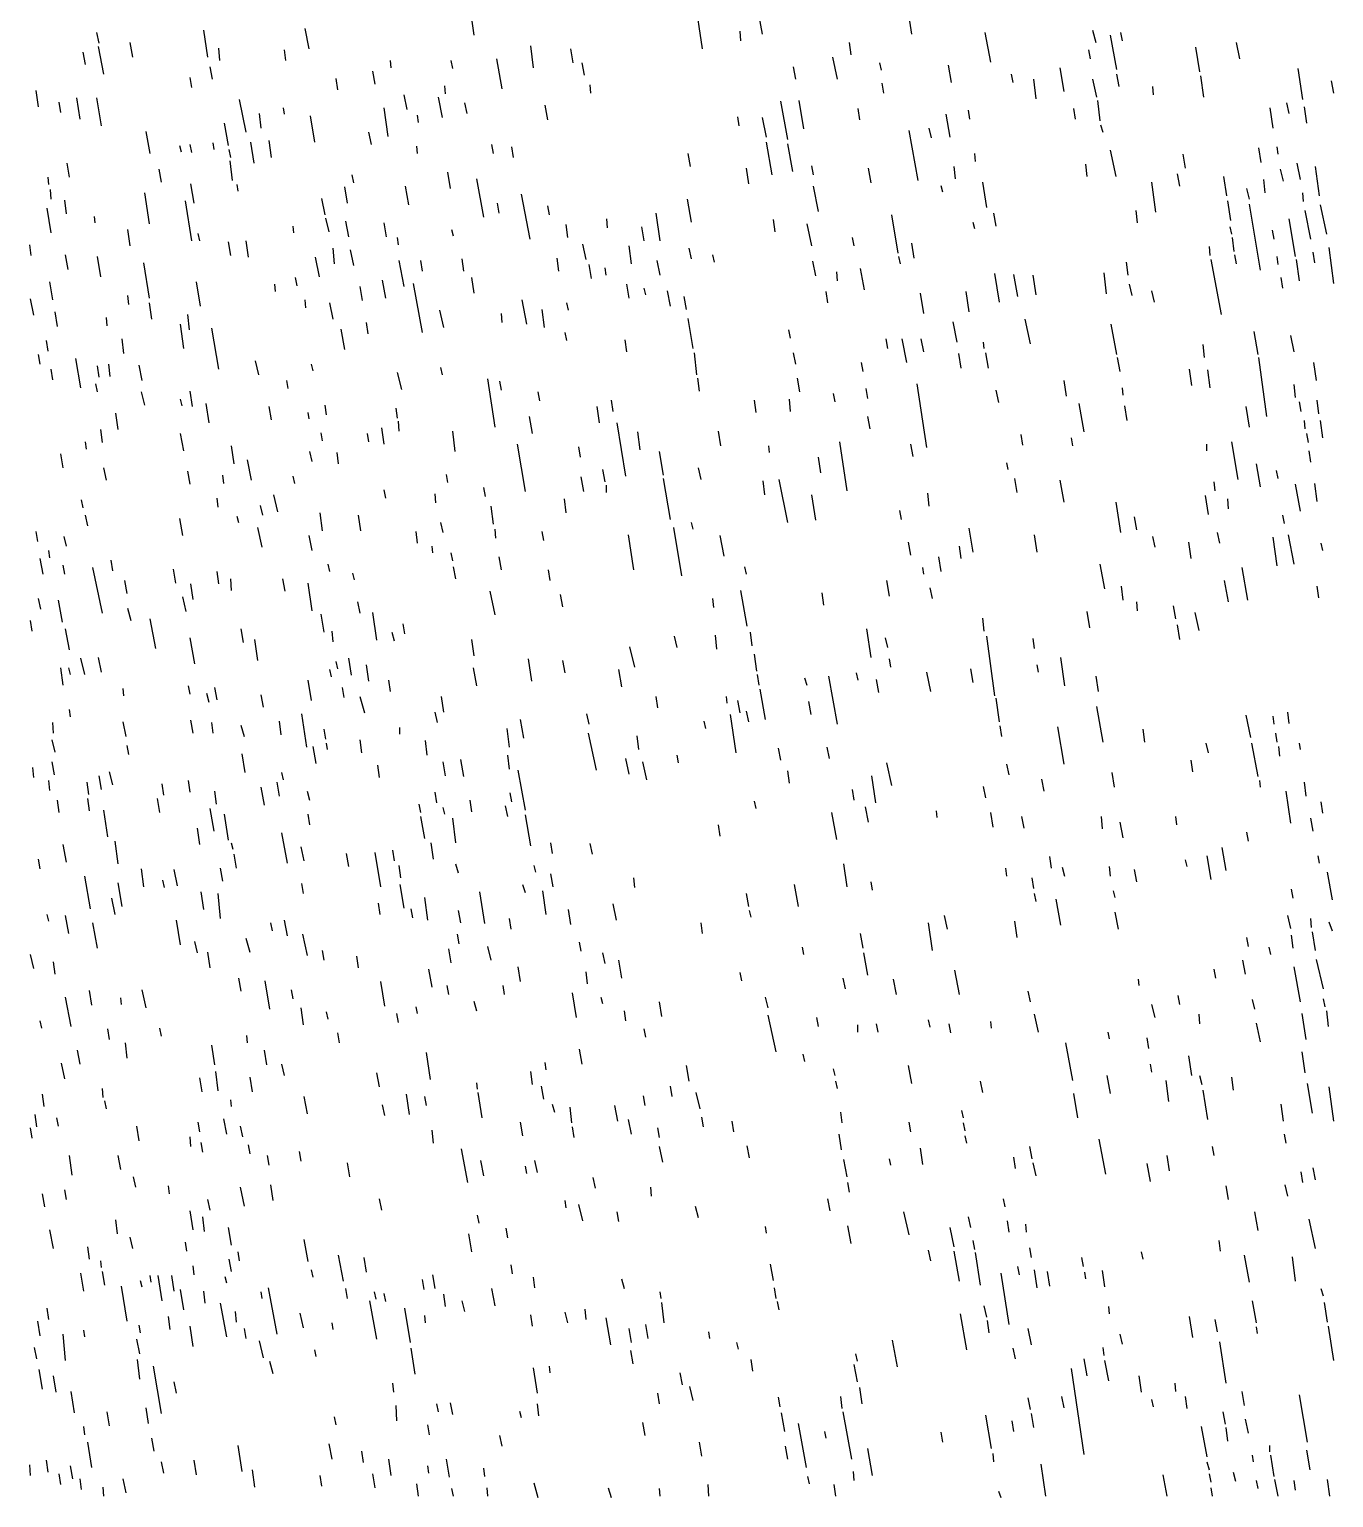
# Model space of a CAD drawing. Extents: x 0 to 599, y 0 to 600.
# Drawn here: x 299.6 to 598.5, y 0.2 to 336.8 of the extents above; entities that cross this region are included whole.
import ezdxf

# ---------------------------------------------------------------- set-up
doc = ezdxf.new("R2010")
doc.units = 0
doc.header["$MEASUREMENT"] = 0
doc.layers.add('LIMESTONE_FSET5', color=74, linetype='CONTINUOUS')

msp = doc.modelspace()

# ---------------------------------------------------------------- linework, layer by layer
at = {"layer": 'LIMESTONE_FSET5'}
for p, q in [((452.01, 344.27), (453.84, 332.29)), ((400.61, 341.84), (401.52, 335.48)), ((466.46, 341.84), (467.56, 335.66)), ((500.67, 343.15), (501.77, 335.66)), ((362.74, 336.97), (363.66, 332.29)), ((315, 336.04), (315.55, 333.6)), ((322.68, 333.79), (323.23, 330.42)), ((339.51, 336.6), (340.43, 330.42)), ((462.44, 336.41), (462.62, 334.17)), ((487.5, 333.79), (487.87, 330.98)), ((518.6, 336.04), (519.88, 329.3)), ((543.29, 336.6), (544.02, 333.79)), ((547.32, 335.48), (548.78, 327.61)), ((549.7, 336.04), (550.06, 334.17)), ((576.22, 333.79), (576.95, 330.05)), ((311.89, 331.54), (312.44, 328.74)), ((315.37, 332.85), (316.65, 326.49)), ((342.99, 332.48), (343.17, 329.67)), ((357.99, 332.11), (358.35, 329.67)), ((406.65, 330.05), (407.93, 323.12)), ((414.51, 333.04), (415.06, 327.99)), ((423.66, 332.29), (424.21, 329.11)), ((483.66, 330.42), (484.76, 325.37)), ((542.38, 332.11), (542.74, 330.05)), ((566.89, 332.67), (567.8, 327.05)), ((340.98, 328.17), (341.52, 325.37)), ((378.29, 327.24), (378.84, 324.24)), ((382.32, 329.67), (382.5, 327.99)), ((396.22, 329.67), (396.59, 327.8)), ((426.22, 329.11), (426.77, 326.3)), ((474.7, 328.17), (475.24, 325.37)), ((494.45, 329.11), (494.82, 327.43)), ((510.18, 328.55), (510.91, 324.62)), ((535.79, 327.99), (536.71, 322.56)), ((590.3, 327.8), (591.4, 320.69)), ((336.4, 325.74), (336.77, 323.49)), ((369.88, 325.55), (370.24, 322.93)), ((394.76, 323.87), (394.94, 322)), ((428.05, 324.06), (428.23, 322.18)), ((495, 324.43), (495.37, 322.18)), ((524.63, 326.49), (525, 324.62)), ((529.76, 325.37), (530.3, 320.87)), ((543.29, 325.37), (544.21, 321.25)), ((548.78, 326.49), (549.33, 323.68)), ((557.01, 323.68), (557.2, 321.81)), ((567.99, 326.12), (568.72, 321.25)), ((597.99, 324.99), (598.54, 322.18)), ((301.1, 322.75), (301.65, 319)), ((306.4, 320.12), (306.77, 317.69)), ((310.43, 321.06), (311.16, 316.19)), ((315, 321.06), (316.1, 314.7)), ((347.74, 320.69), (349.21, 313.2)), ((385.43, 321.81), (386.16, 318.44)), ((393.29, 321.25), (394.21, 316.57)), ((399.33, 319.94), (399.88, 317.5)), ((471.77, 320.31), (473.41, 311.51)), ((475.98, 320.5), (477.07, 313.95)), ((544.39, 320.5), (544.94, 315.82)), ((587.74, 319.94), (588.29, 317.5)), ((352.32, 317.5), (352.68, 314.13)), ((357.8, 318.81), (357.99, 317.32)), ((364.02, 316.94), (364.94, 310.95)), ((380.85, 318.81), (381.77, 312.26)), ((388.54, 317.13), (388.72, 315.44)), ((417.8, 319.38), (418.35, 316.01)), ((461.89, 316.76), (462.26, 314.7)), ((467.56, 316.57), (468.48, 312.07)), ((489.51, 318.63), (489.88, 316.01)), ((509.63, 317.32), (510.55, 312.07)), ((514.76, 318.25), (515.12, 316.19)), ((538.9, 318.63), (539.27, 316.19)), ((583.9, 318.81), (584.63, 314.13)), ((591.77, 319), (592.32, 315.26)), ((326.34, 313.39), (327.26, 308.33)), ((344.27, 315.26), (345.18, 310.2)), ((377.38, 313.2), (377.93, 310.39)), ((501.22, 313.57), (503.23, 302.15)), ((505.79, 314.13), (506.34, 311.89)), ((545.12, 314.88), (545.67, 313.2)), ((334.02, 310.2), (334.39, 308.71)), ((336.4, 310.39), (336.77, 308.52)), ((341.71, 310.76), (341.89, 309.27)), ((350.3, 310.95), (351.04, 306.08)), ((354.51, 311.33), (355.06, 307.39)), ((388.35, 310.02), (388.54, 308.33)), ((405.55, 310.39), (405.91, 308.33)), ((410.12, 309.83), (410.49, 307.39)), ((468.48, 310.95), (469.76, 303.46)), ((473.41, 310.58), (474.51, 304.21)), ((585.55, 309.83), (585.73, 308.14)), ((345.37, 309.27), (345.73, 307.39)), ((345.55, 306.65), (346.1, 302.15)), ((450.55, 308.33), (451.1, 305.34)), ((516.22, 308.33), (516.4, 306.46)), ((547.32, 309.08), (548.6, 303.09)), ((563.96, 308.14), (564.51, 304.96)), ((581.34, 309.64), (581.89, 306.27)), ((308.23, 306.08), (308.78, 302.9)), ((329.27, 304.77), (329.82, 301.78)), ((373.54, 303.46), (373.9, 301.59)), ((395.49, 304.03), (396.04, 300.28)), ((463.9, 304.96), (464.45, 301.4)), ((478.9, 305.52), (479.27, 303.46)), ((491.89, 304.96), (492.44, 301.59)), ((511.46, 305.34), (511.83, 302.53)), ((541.65, 305.9), (542.01, 303.09)), ((562.68, 303.65), (563.23, 300.84)), ((573.29, 303.09), (574.02, 298.6)), ((586.28, 304.77), (587.01, 301.97)), ((590.12, 306.08), (590.85, 302.34)), ((594.33, 305.34), (595.24, 298.6)), ((303.84, 302.9), (304.02, 301.22)), ((304.39, 300.09), (304.57, 297.85)), ((336.59, 301.4), (337.32, 296.91)), ((347.2, 301.22), (347.38, 299.72)), ((371.89, 300.66), (372.44, 296.91)), ((385.79, 300.84), (386.52, 296.54)), ((402.07, 302.53), (403.72, 293.73)), ((479.27, 300.84), (480.37, 295.04)), ((508.54, 301.03), (508.9, 299.53)), ((518.05, 301.78), (518.96, 295.98)), ((556.83, 301.78), (557.74, 294.85)), ((578.6, 300.28), (579.15, 297.85)), ((582.44, 302.34), (582.8, 299.34)), ((307.68, 297.66), (308.05, 294.48)), ((325.98, 299.34), (327.07, 292.23)), ((335.3, 297.47), (336.77, 288.3)), ((366.59, 298.03), (367.32, 294.29)), ((406.83, 296.91), (407.2, 294.66)), ((412.32, 298.97), (414.33, 288.67)), ((418.35, 296.35), (418.72, 294.29)), ((450.37, 297.85), (451.28, 292.61)), ((574.21, 297.47), (574.94, 292.98)), ((579.15, 296.72), (581.71, 281.56)), ((591.4, 299.34), (591.59, 297.29)), ((595.43, 296.54), (596.89, 289.8)), ((303.66, 295.79), (304.57, 290.17)), ((314.45, 293.92), (314.63, 292.42)), ((367.5, 293.54), (368.23, 290.36)), ((431.89, 293.35), (432.07, 291.29)), ((443.23, 294.66), (444.15, 288.3)), ((470.12, 293.17), (470.49, 290.36)), ((497.2, 294.29), (498.66, 285.49)), ((520.61, 294.66), (521.16, 291.67)), ((553.17, 295.23), (553.54, 292.42)), ((588.29, 293.35), (589.76, 284.74)), ((591.95, 295.23), (593.23, 288.67)), ((322.13, 290.92), (322.68, 287.18)), ((338.23, 289.98), (338.6, 288.3)), ((360, 291.67), (360.18, 290.17)), ((372.07, 292.79), (372.8, 289.24)), ((380.85, 292.42), (381.4, 289.24)), ((396.4, 290.92), (396.77, 289.42)), ((422.56, 292.04), (422.93, 289.05)), ((439.94, 291.48), (440.49, 288.3)), ((477.8, 292.23), (478.9, 287.18)), ((515.85, 292.61), (516.22, 291.11)), ((574.76, 291.48), (575.12, 289.8)), ((584.45, 290.73), (584.82, 288.67)), ((299.63, 287.36), (300, 284.93)), ((345.18, 288.11), (345.73, 284.93)), ((349.21, 288.3), (349.76, 284.56)), ((369.15, 286.61), (369.51, 283.06)), ((373.17, 286.24), (373.9, 282.68)), ((383.96, 289.05), (384.15, 287.36)), ((426.4, 287.55), (427.13, 283.99)), ((437.01, 287.18), (437.56, 283.06)), ((450.73, 286.61), (451.28, 284.18)), ((488.23, 289.05), (488.6, 287.18)), ((501.77, 287.74), (502.32, 284.37)), ((570, 286.99), (570.18, 284.93)), ((575.3, 289.05), (575.67, 285.87)), ((597.44, 286.8), (598.54, 278.56)), ((307.87, 285.12), (308.41, 281.75)), ((315.18, 284.74), (315.91, 280.06)), ((325.79, 283.24), (327.07, 275.2)), ((365.12, 284.56), (366.04, 280.06)), ((384.33, 283.81), (385.43, 277.82)), ((389.27, 283.81), (389.63, 281.37)), ((398.78, 284.18), (399.15, 281.37)), ((420.55, 284.37), (420.91, 281.37)), ((427.87, 282.87), (428.41, 279.69)), ((443.41, 283.81), (444.15, 280.44)), ((456.22, 285.12), (456.59, 283.43)), ((479.09, 283.62), (479.82, 280.25)), ((498.84, 284.74), (499.21, 283.06)), ((550.98, 283.43), (551.34, 280.44)), ((570.37, 283.99), (572.74, 271.45)), ((575.85, 285.12), (576.22, 283.06)), ((585.55, 284.74), (585.73, 282.87)), ((589.94, 283.99), (590.67, 279.13)), ((593.78, 285.68), (594.15, 283.24)), ((360.55, 279.88), (360.91, 278)), ((400.98, 279.88), (401.52, 276.32)), ((431.52, 282.12), (431.71, 280.44)), ((484.57, 281.19), (484.76, 279.13)), ((490.06, 281.93), (490.98, 277.07)), ((520.79, 280.81), (521.89, 274.26)), ((525.18, 280.62), (526.1, 275.57)), ((529.57, 280.44), (530.3, 275.94)), ((545.85, 281), (546.4, 276.13)), ((586.46, 279.88), (586.83, 277.44)), ((304.21, 278.94), (304.94, 274.82)), ((337.87, 278.94), (338.78, 273.32)), ((355.79, 278.38), (355.98, 276.69)), ((375.37, 277.82), (375.91, 274.63)), ((380.49, 279.31), (381.22, 275.2)), ((387.62, 278.56), (389.63, 267.33)), ((436.46, 278.38), (437.01, 275.2)), ((440.49, 277.44), (440.85, 275.94)), ((445.79, 276.88), (446.52, 273.32)), ((482.2, 276.69), (482.56, 274.07)), ((503.78, 276.32), (504.51, 271.64)), ((514.21, 276.69), (514.94, 272.01)), ((551.71, 278.38), (552.26, 275.76)), ((556.83, 276.88), (557.38, 274.26)), ((299.82, 275.01), (300.55, 271.26)), ((322.13, 275.76), (322.32, 273.7)), ((327.07, 274.07), (327.62, 270.33)), ((362.74, 274.82), (362.93, 272.95)), ((368.41, 274.07), (369.15, 270.33)), ((412.5, 274.82), (413.6, 269.2)), ((422.74, 274.07), (423.11, 272.39)), ((449.63, 275.57), (450.18, 272.57)), ((305.49, 272.01), (306.04, 268.64)), ((317.2, 270.7), (317.38, 268.83)), ((335.85, 271.45), (336.22, 267.89)), ((376.83, 269.58), (377.2, 266.96)), ((393.66, 272.39), (394.57, 268.46)), ((407.74, 271.64), (407.93, 269.58)), ((417.07, 272.57), (417.62, 268.46)), ((450.55, 270.51), (451.65, 263.59)), ((511.28, 269.77), (512.2, 265.09)), ((527.74, 270.33), (529.02, 264.71)), ((334.21, 269.2), (334.94, 263.59)), ((341.34, 268.27), (342.99, 258.91)), ((370.98, 268.08), (371.89, 263.4)), ((422.38, 267.33), (422.74, 265.46)), ((473.6, 267.89), (473.96, 266.02)), ((547.5, 269.2), (548.78, 262.28)), ((580.24, 267.52), (581.16, 262.28)), ((588.66, 266.58), (589.39, 262.84)), ((303.48, 265.46), (303.84, 263.03)), ((320.85, 265.83), (321.22, 262.46)), ((436.1, 265.65), (436.46, 262.84)), ((452.01, 262.65), (452.56, 257.6)), ((474.7, 262.65), (475.24, 260.03)), ((495.91, 265.83), (496.28, 263.59)), ((499.57, 265.83), (500.67, 260.41)), ((503.96, 265.83), (504.51, 262.84)), ((518.23, 265.09), (518.41, 263.59)), ((518.78, 262.65), (519.33, 259.1)), ((568.54, 264.52), (568.9, 261.53)), ((301.65, 262.28), (302.01, 260.03)), ((310.24, 261.34), (311.34, 254.6)), ((315.18, 259.66), (315.55, 257.04)), ((317.74, 260.03), (318.11, 257.22)), ((324.7, 259.84), (325.43, 256.29)), ((351.4, 260.78), (352.13, 257.6)), ((364.21, 260.03), (364.57, 258.53)), ((393.84, 259.28), (394.21, 257.6)), ((490.24, 260.41), (490.61, 258.35)), ((512.56, 262.46), (513.11, 259.1)), ((548.96, 261.53), (549.51, 258.35)), ((581.34, 261.53), (583.17, 248.05)), ((593.96, 260.41), (594.51, 256.29)), ((304.57, 258.91), (304.94, 256.47)), ((358.54, 256.29), (358.9, 254.42)), ((383.96, 258.16), (384.88, 254.23)), ((404.63, 256.66), (406.28, 245.62)), ((407.38, 256.1), (407.74, 254.04)), ((452.74, 256.85), (453.11, 253.85)), ((475.61, 256.85), (476.16, 253.67)), ((536.71, 256.29), (537.26, 252.73)), ((565.43, 258.91), (565.98, 255.16)), ((569.63, 258.72), (570.18, 254.6)), ((314.82, 255.54), (315.18, 253.67)), ((325.24, 253.67), (325.98, 250.67)), ((336.4, 253.85), (336.95, 250.3)), ((416.16, 253.67), (416.52, 251.61)), ((483.84, 253.29), (484.21, 251.42)), ((491.34, 254.42), (491.71, 252.17)), ((503.05, 255.54), (505.24, 240.94)), ((521.16, 254.04), (521.71, 251.23)), ((550.06, 254.6), (550.24, 252.92)), ((589.39, 255.35), (589.76, 252.36)), ((334.21, 251.98), (334.57, 250.48)), ((340.06, 251.05), (340.79, 246.55)), ((354.51, 250.3), (355.06, 247.3)), ((367.32, 250.67), (367.68, 248.42)), ((383.6, 249.92), (383.96, 247.68)), ((429.7, 250.3), (430.24, 246.55)), ((432.99, 251.79), (433.35, 249.17)), ((465.73, 251.79), (466.1, 248.99)), ((473.78, 251.98), (473.96, 249.17)), ((540.18, 251.05), (541.28, 244.49)), ((550.61, 250.48), (551.16, 247.11)), ((578.41, 250.3), (579.15, 245.62)), ((590.67, 251.42), (591.04, 249.17)), ((594.7, 251.79), (595.06, 248.61)), ((319.39, 248.8), (319.94, 245.05)), ((363.48, 248.99), (363.66, 247.49)), ((384.15, 246.93), (384.33, 244.68)), ((414.15, 248.05), (414.88, 244.12)), ((434.27, 246.55), (436.28, 234.38)), ((491.71, 248.05), (492.26, 245.24)), ((591.77, 247.11), (591.95, 245.24)), ((595.43, 247.11), (595.98, 243.18)), ((315.91, 245.05), (316.28, 242.06)), ((334.21, 244.12), (334.94, 240.19)), ((366.4, 244.31), (366.77, 242.43)), ((377.01, 244.12), (377.38, 242.25)), ((380.3, 245.43), (380.85, 241.68)), ((396.59, 244.68), (397.13, 240)), ((439.02, 244.49), (439.57, 240.37)), ((457.5, 244.68), (458.05, 241.31)), ((526.83, 243.93), (527.2, 241.5)), ((538.35, 243.18), (538.72, 241.31)), ((592.32, 244.12), (592.68, 242.06)), ((306.77, 239.44), (307.32, 236.26)), ((312.44, 242.25), (312.62, 240.56)), ((345.91, 241.31), (346.46, 237.19)), ((363.84, 240), (364.39, 237.75)), ((370.06, 239.81), (370.43, 237.19)), ((411.4, 241.68), (413.23, 230.83)), ((425.49, 241.12), (425.85, 238.69)), ((443.96, 240), (444.88, 234.57)), ((469.02, 241.31), (469.21, 239.81)), ((485.3, 242.25), (486.95, 231.01)), ((501.59, 241.68), (502.13, 238.88)), ((569.45, 240.19), (569.45, 241.68)), ((575.12, 242.25), (576.59, 233.63)), ((592.87, 240.19), (593.23, 237.57)), ((316.65, 236.26), (317.2, 233.45)), ((349.57, 238.13), (350.49, 233.45)), ((430.98, 235.88), (431.52, 233.07)), ((452.93, 236.26), (453.48, 233.63)), ((480.37, 238.69), (480.91, 235.13)), ((523.54, 237.38), (523.9, 235.88)), ((580.79, 237.19), (581.71, 231.95)), ((585.37, 235.69), (585.73, 233.82)), ((335.85, 235.51), (336.4, 232.51)), ((343.9, 234.57), (344.09, 232.7)), ((360, 234.38), (360.37, 232.7)), ((395.12, 234.76), (395.49, 232.89)), ((426.04, 234.2), (426.59, 230.83)), ((431.89, 230.64), (431.89, 232.32)), ((444.88, 233.82), (446.52, 224.46)), ((467.74, 233.26), (468.11, 230.08)), ((471.4, 233.63), (473.41, 223.71)), ((525.37, 233.82), (525.91, 230.64)), ((535.79, 233.45), (536.71, 228.39)), ((571.1, 233.07), (571.28, 231.01)), ((589.76, 232.51), (590.85, 226.33)), ((594.15, 232.7), (594.7, 228.58)), ((311.52, 228.95), (311.89, 227.08)), ((342.62, 229.33), (342.8, 227.27)), ((355.61, 230.08), (356.52, 226.15)), ((380.85, 231.2), (381.22, 229.33)), ((392.56, 230.27), (392.74, 228.21)), ((403.72, 231.76), (404.09, 229.7)), ((422.2, 229.14), (422.56, 225.96)), ((478.9, 230.08), (479.82, 224.27)), ((505.43, 230.45), (505.79, 227.46)), ((569.09, 229.89), (569.82, 225.59)), ((574.21, 229.14), (574.39, 226.9)), ((352.5, 227.64), (353.05, 225.4)), ((366.22, 225.96), (366.77, 221.84)), ((405.37, 227.46), (405.91, 223.34)), ((499.02, 226.52), (499.39, 224.46)), ((548.6, 228.39), (549.7, 221.47)), ((312.44, 225.4), (312.99, 222.96)), ((334.02, 224.65), (334.76, 220.72)), ((347.2, 225.21), (347.56, 223.71)), ((351.95, 222.59), (352.87, 218.1)), ((375, 225.4), (375.55, 221.84)), ((393.84, 223.71), (394.39, 221.47)), ((406.28, 222.22), (406.46, 220.16)), ((447.26, 222.59), (449.09, 211.54)), ((451.28, 223.71), (451.65, 222.22)), ((514.94, 222.4), (515.85, 216.97)), ((552.8, 225.02), (553.35, 222.03)), ((586.83, 225.4), (587.2, 223.53)), ((301.1, 221.65), (301.46, 219.41)), ((307.5, 220.53), (308.05, 218.28)), ((363.66, 220.72), (364.39, 217.35)), ((388.17, 221.65), (388.54, 219.03)), ((417.07, 221.65), (417.44, 219.59)), ((436.83, 220.9), (438.11, 212.85)), ((457.87, 220.72), (458.78, 216.04)), ((501.04, 219.22), (501.59, 216.22)), ((529.94, 220.9), (530.49, 216.97)), ((557.01, 220.53), (557.56, 218.1)), ((565.24, 219.22), (565.79, 215.48)), ((571.83, 221.47), (572.38, 219.03)), ((584.63, 220.34), (585.55, 213.79)), ((588.11, 220.9), (589.39, 214.17)), ((595.61, 219.03), (595.98, 217.35)), ((302.01, 215.48), (302.74, 211.92)), ((304.02, 217.35), (304.21, 215.66)), ((391.83, 218.28), (392.01, 216.79)), ((396.22, 216.79), (396.59, 214.91)), ((407.2, 215.85), (407.74, 212.85)), ((507.99, 215.85), (508.54, 212.48)), ((512.74, 218.28), (513.11, 215.48)), ((307.32, 213.98), (307.68, 211.92)), ((314.09, 213.42), (316.28, 202.93)), ((318.29, 215.1), (318.66, 212.67)), ((332.56, 213.04), (333.11, 209.86)), ((342.62, 212.48), (342.99, 209.67)), ((368.05, 214.17), (368.41, 212.48)), ((373.72, 212.11), (374.09, 210.61)), ((396.77, 213.6), (397.32, 210.8)), ((418.54, 212.85), (418.9, 210.42)), ((463.54, 213.6), (463.9, 211.92)), ((504.33, 213.42), (504.51, 211.92)), ((544.94, 214.17), (546.04, 208.55)), ((577.5, 213.42), (578.78, 205.93)), ((321.4, 210.42), (321.95, 207.43)), ((336.59, 209.67), (337.13, 206.12)), ((345.73, 210.8), (345.91, 208.17)), ((357.62, 210.8), (358.17, 207.99)), ((363.48, 209.86), (364.39, 203.49)), ((496.1, 210.42), (496.65, 206.86)), ((505.98, 208.74), (506.52, 206.3)), ((549.88, 209.11), (550.24, 205.93)), ((573.48, 210.42), (574.39, 205.55)), ((594.7, 209.11), (595.06, 206.49)), ((301.65, 206.3), (302.2, 203.87)), ((306.22, 205.93), (307.13, 200.87)), ((334.76, 206.68), (335.49, 203.31)), ((374.82, 205.55), (375.37, 202.93)), ((405.18, 207.99), (406.28, 202.56)), ((421.28, 207.24), (421.83, 204.43)), ((456.22, 206.3), (456.4, 204.24)), ((462.62, 208.17), (464.09, 199.94)), ((481.28, 207.61), (481.65, 204.81)), ((553.35, 205.55), (553.54, 203.49)), ((322.13, 204.06), (322.87, 201.25)), ((366.4, 202.75), (367.13, 198.63)), ((378.29, 203.12), (379.21, 196.76)), ((542.01, 203.31), (542.56, 199.56)), ((561.77, 204.62), (562.32, 201.62)), ((566.71, 203.12), (567.62, 199)), ((299.82, 201.25), (300.18, 198.81)), ((307.87, 199.38), (308.78, 194.51)), ((327.26, 201.62), (328.54, 194.88)), ((348.11, 199.38), (348.66, 196.19)), ((368.96, 198.81), (369.15, 196.38)), ((382.68, 198.63), (383.23, 196.57)), ((385.24, 200.5), (385.61, 198.25)), ((464.82, 198.63), (465.18, 195.44)), ((491.52, 199.38), (492.44, 192.82)), ((518.05, 201.81), (518.41, 198.81)), ((562.68, 200.31), (563.23, 196.94)), ((336.4, 197.32), (337.5, 191.33)), ((351.22, 196.94), (351.95, 192.07)), ((400.98, 196.94), (401.52, 193.2)), ((437.2, 195.26), (438.29, 190.58)), ((447.44, 197.69), (447.99, 195.07)), ((456.77, 197.88), (457.13, 194.7)), ((495.73, 197.32), (496.28, 195.07)), ((518.96, 197.69), (520.79, 184.02)), ((529.57, 197.13), (529.94, 194.88)), ((311.34, 192.64), (312.26, 188.89)), ((315.37, 192.82), (316.1, 189.45)), ((369.88, 191.89), (370.24, 190.2)), ((372.8, 192.64), (373.35, 188.71)), ((413.96, 192.45), (414.7, 187.39)), ((421.83, 192.07), (422.38, 189.27)), ((465.73, 193.57), (466.28, 189.64)), ((496.65, 192.45), (497.01, 190.58)), ((535.98, 192.82), (536.89, 186.27)), ((306.77, 190.39), (307.32, 186.46)), ((308.6, 190.39), (308.96, 188.89)), ((368.41, 190.02), (368.78, 188.33)), ((376.83, 191.14), (377.38, 187.39)), ((401.34, 190.39), (402.07, 186.27)), ((434.63, 190.02), (435.37, 186.08)), ((466.46, 188.89), (466.83, 186.46)), ((482.74, 188.52), (484.76, 177.47)), ((489.15, 189.27), (489.51, 187.58)), ((505.24, 189.45), (506.16, 184.96)), ((515.3, 190.2), (515.85, 187.02)), ((530.49, 191.14), (530.85, 189.45)), ((544.02, 188.52), (544.57, 184.96)), ((321.04, 185.71), (321.22, 184.02)), ((336.04, 186.27), (336.4, 184.4)), ((342.07, 185.9), (342.62, 183.09)), ((363.48, 187.58), (364.21, 182.9)), ((371.34, 185.9), (371.71, 183.65)), ((381.95, 187.58), (382.32, 184.96)), ((467.01, 185.52), (468.29, 178.6)), ((477.26, 188.14), (477.8, 186.46)), ((493.72, 187.77), (494.27, 184.77)), ((340.24, 184.59), (340.79, 182.53)), ((352.68, 184.21), (353.23, 181.4)), ((375.37, 183.84), (376.46, 180.09)), ((394.02, 183.84), (394.57, 180.28)), ((443.23, 183.84), (443.6, 181.22)), ((459.33, 183.84), (459.51, 182.34)), ((461.89, 182.9), (462.44, 180.09)), ((478.17, 182.71), (478.72, 179.72)), ((521.16, 183.46), (521.89, 178.03)), ((308.78, 180.84), (308.96, 179.16)), ((336.59, 178.41), (337.13, 175.41)), ((362.01, 179.91), (363.11, 172.23)), ((392.56, 180.28), (393.11, 177.85)), ((412.13, 178.6), (412.87, 174.29)), ((427.32, 179.91), (427.87, 177.47)), ((460.24, 179.72), (461.52, 170.92)), ((463.9, 180.47), (464.45, 178.03)), ((544.21, 181.59), (545.67, 173.35)), ((578.41, 179.53), (579.51, 174.48)), ((584.63, 179.34), (584.82, 177.47)), ((587.93, 180.28), (588.29, 177.66)), ((304.94, 177.85), (305.12, 175.41)), ((321.04, 178.03), (321.77, 174.66)), ((341.34, 177.85), (341.71, 175.41)), ((348.11, 177.29), (348.84, 174.66)), ((356.89, 178.22), (357.26, 175.04)), ((367.13, 176.35), (367.5, 174.1)), ((384.51, 175.23), (384.51, 176.72)), ((409.02, 176.54), (409.57, 172.23)), ((427.68, 175.41), (429.51, 166.99)), ((454.21, 178.22), (454.57, 176.54)), ((522.07, 177.1), (522.44, 174.66)), ((535.24, 176.91), (536.71, 168.3)), ((554.82, 176.35), (555.18, 173.35)), ((585.18, 175.41), (585.55, 173.35)), ((304.76, 173.92), (305.49, 171.11)), ((321.95, 172.61), (322.32, 170.55)), ((364.57, 172.42), (365.3, 168.49)), ((367.68, 173.17), (367.87, 171.67)), ((375.37, 173.92), (375.73, 170.92)), ((390.37, 173.73), (390.73, 170.36)), ((438.84, 174.85), (439.21, 171.67)), ((471.22, 172.04), (471.77, 169.24)), ((482.38, 172.23), (482.93, 169.61)), ((569.27, 173.17), (569.82, 170.92)), ((579.7, 173.17), (581.16, 165.49)), ((585.91, 172.42), (586.1, 170.17)), ((590.67, 173.17), (590.85, 171.67)), ((304.76, 168.86), (305.3, 165.87)), ((348.29, 170.73), (349.02, 166.43)), ((394.39, 168.86), (394.94, 165.68)), ((398.41, 169.42), (399.15, 165.49)), ((409.21, 170.36), (409.57, 167.18)), ((436.28, 169.61), (437.01, 166.05)), ((440.12, 168.86), (441.04, 164.74)), ((447.99, 170.36), (448.35, 168.67)), ((496.1, 168.67), (497.2, 163.43)), ((565.79, 169.24), (566.16, 166.61)), ((300.37, 167.55), (300.55, 165.3)), ((315.55, 165.68), (316.1, 162.5)), ((317.93, 166.61), (318.66, 163.62)), ((357.44, 166.43), (357.8, 164.74)), ((379.39, 168.11), (379.76, 165.3)), ((411.59, 166.99), (413.23, 157.82)), ((473.41, 166.8), (473.78, 163.99)), ((492.62, 165.68), (493.54, 159.5)), ((523.54, 168.3), (524.09, 165.87)), ((547.68, 166.43), (548.23, 163.06)), ((304.02, 164.56), (304.21, 162.31)), ((312.8, 164.18), (313.17, 161.37)), ((330, 163.81), (330.37, 161.19)), ((336.04, 164.56), (336.4, 161.93)), ((342.07, 162.12), (342.44, 159.13)), ((352.68, 163.06), (353.41, 158.94)), ((356.34, 164.18), (356.89, 161)), ((363.29, 162.12), (363.84, 160.06)), ((392.56, 161.93), (392.93, 159.5)), ((409.76, 161.75), (410.12, 159.69)), ((488.23, 162.5), (488.6, 160.06)), ((518.23, 163.24), (518.78, 160.62)), ((531.59, 164.93), (532.13, 162.12)), ((581.52, 164.56), (581.71, 163.06)), ((587.56, 162.12), (588.66, 154.82)), ((591.77, 164.18), (592.13, 161)), ((306.04, 160.06), (306.4, 157.25)), ((312.99, 160.44), (313.35, 157.63)), ((328.9, 160.44), (329.45, 157.25)), ((388.9, 159.13), (389.27, 157.25)), ((394.39, 158.38), (394.76, 156.88)), ((400.61, 160.06), (400.98, 157.44)), ((408.66, 158.75), (409.21, 156.32)), ((465.73, 159.88), (466.1, 158.19)), ((491.16, 158.56), (491.89, 155.01)), ((595.61, 159.69), (595.98, 157.07)), ((316.65, 157.82), (317.56, 151.64)), ((340.98, 158.19), (341.89, 152.95)), ((344.27, 156.88), (345.18, 150.89)), ((363.48, 156.88), (363.84, 154.45)), ((389.27, 156.32), (390.18, 151.26)), ((396.59, 155.94), (397.32, 150.33)), ((413.23, 156.69), (414.51, 149.58)), ((483.48, 157.25), (484.57, 151.08)), ((507.44, 157.63), (507.62, 156.13)), ((519.88, 157.25), (520.43, 153.88)), ((527.01, 156.32), (527.56, 153.7)), ((545.3, 156.32), (545.49, 153.51)), ((549.51, 155.01), (550.24, 151.45)), ((562.32, 156.32), (562.5, 154.45)), ((593.23, 155.94), (593.78, 152.95)), ((338.05, 153.7), (338.6, 149.95)), ((357.44, 152.57), (358.72, 145.65)), ((457.5, 154.45), (457.87, 151.83)), ((578.6, 152.76), (578.96, 150.7)), ((307.32, 149.95), (308.05, 145.83)), ((319.21, 150.7), (319.94, 145.46)), ((345.91, 150.33), (346.28, 148.83)), ((361.83, 149.39), (362.56, 146.21)), ((382.87, 148.64), (383.23, 146.21)), ((391.65, 150.33), (392.2, 146.58)), ((419.09, 150.33), (419.45, 147.89)), ((428.05, 150.14), (428.6, 147.71)), ((572.93, 149.2), (573.84, 143.96)), ((301.65, 146.58), (302.01, 144.34)), ((346.46, 147.71), (347.01, 144.52)), ((372.26, 147.89), (372.8, 144.9)), ((378.84, 148.08), (380.12, 140.22)), ((384.33, 145.09), (384.7, 142.28)), ((397.32, 145.46), (397.87, 143.4)), ((415.24, 145.09), (415.61, 143.59)), ((486.22, 145.46), (486.95, 140.22)), ((533.41, 147.15), (533.78, 144.52)), ((547.13, 144.9), (547.32, 142.65)), ((564.51, 146.4), (564.88, 144.9)), ((569.45, 147.33), (570.37, 141.9)), ((594.88, 147.33), (595.24, 145.65)), ((312.26, 142.65), (313.54, 135.16)), ((325.24, 144.34), (325.79, 140.22)), ((330.18, 141.72), (330.55, 140.03)), ((332.74, 144.15), (333.48, 140.41)), ((343.35, 144.52), (343.9, 141.53)), ((419.09, 143.21), (419.63, 140.22)), ((438.11, 142.28), (438.29, 140.03)), ((523.35, 144.52), (523.54, 142.65)), ((529.39, 142.28), (529.76, 139.84)), ((536.34, 144.71), (536.89, 142.65)), ((552.8, 144.15), (553.35, 141.34)), ((597.07, 143.59), (598.17, 137.22)), ((319.94, 141.15), (320.85, 135.73)), ((338.96, 139.1), (339.51, 134.98)), ((342.8, 138.72), (343.35, 132.92)), ((362.01, 140.97), (362.38, 138.72)), ((384.51, 140.78), (385.43, 135.35)), ((402.8, 139.1), (403.9, 131.79)), ((412.68, 140.78), (413.23, 138.91)), ((417.26, 139.28), (417.99, 133.85)), ((463.9, 138.72), (464.45, 135.73)), ((474.88, 140.78), (475.79, 135.73)), ((492.44, 141.34), (492.8, 139.47)), ((529.94, 138.72), (530.3, 136.85)), ((548.05, 139.28), (548.41, 137.78)), ((588.84, 139.66), (589.21, 137.6)), ((318.48, 137.6), (319.21, 133.85)), ((379.57, 136.47), (379.94, 133.85)), ((387.07, 135.16), (387.44, 133.1)), ((390.18, 137.78), (390.91, 132.54)), ((397.87, 134.79), (398.41, 131.98)), ((423.11, 134.98), (423.66, 131.61)), ((433.35, 136.29), (434.09, 132.54)), ((464.63, 134.79), (465, 133.29)), ((534.88, 137.41), (535.98, 131.42)), ((303.66, 133.85), (304.02, 132.36)), ((307.87, 133.67), (308.6, 129.55)), ((314.09, 131.98), (315.18, 126.18)), ((333.29, 132.54), (334.21, 126.93)), ((354.88, 131.98), (355.24, 130.11)), ((357.99, 132.54), (358.72, 128.99)), ((409.57, 132.92), (409.94, 130.48)), ((453.48, 131.98), (453.84, 129.55)), ((505.61, 131.98), (506.52, 125.62)), ((509.27, 133.67), (510, 130.48)), ((525.37, 132.36), (525.91, 128.61)), ((548.41, 134.41), (549.15, 130.48)), ((587.93, 133.67), (588.66, 130.67)), ((593.23, 132.92), (593.41, 130.86)), ((597.44, 132.17), (598.17, 130.11)), ((349.21, 128.42), (350.12, 125.24)), ((362.2, 129.36), (363.29, 124.49)), ((397.68, 129.36), (398.05, 127.11)), ((490.06, 129.55), (490.61, 126.18)), ((578.6, 128.61), (578.96, 126.55)), ((588.84, 129.17), (589.21, 126.18)), ((593.6, 129.92), (594.33, 125.62)), ((299.82, 124.68), (300.55, 121.5)), ((337.5, 127.68), (338.05, 125.05)), ((340.43, 125.24), (340.98, 121.68)), ((366.77, 125.62), (367.13, 123.37)), ((395.67, 125.99), (396.22, 122.81)), ((404.63, 126.55), (405.37, 123.37)), ((425.67, 127.49), (426.04, 125.43)), ((430.98, 125.05), (431.52, 122.62)), ((476.71, 126.37), (477.07, 124.68)), ((490.79, 125.05), (491.71, 120)), ((583.72, 126.37), (584.09, 124.68)), ((305.12, 123), (305.49, 120.19)), ((374.63, 124.31), (375, 121.68)), ((391.1, 121.31), (391.83, 117.19)), ((411.59, 121.87), (412.13, 118.5)), ((434.63, 123.37), (435.37, 119.25)), ((571.1, 121.31), (571.46, 119.25)), ((577.68, 123.37), (578.23, 120.19)), ((589.39, 121.87), (590.85, 113.82)), ((594.51, 123.56), (596.16, 116.82)), ((347.56, 119.25), (348.11, 116.26)), ((353.6, 118.69), (354.7, 112.14)), ((380.12, 118.5), (381.04, 112.89)), ((427.13, 120.75), (427.5, 117.94)), ((462.44, 120.56), (462.8, 118.69)), ((486.04, 119.25), (486.59, 116.82)), ((497.56, 119.06), (498.29, 115.51)), ((511.65, 121.12), (512.74, 115.51)), ((553.72, 119.06), (553.9, 117.57)), ((307.87, 114.95), (309.15, 108.21)), ((313.35, 116.44), (313.9, 113.07)), ((320.49, 114.76), (320.67, 113.26)), ((325.43, 116.63), (326.34, 112.51)), ((359.63, 116.63), (360, 114.57)), ((395.3, 117.57), (395.67, 115.51)), ((408.11, 117.57), (408.48, 115.51)), ((424.02, 115.88), (424.94, 110.27)), ((430.61, 114.95), (430.98, 113.45)), ((468.29, 114.95), (468.84, 112.51)), ((528.48, 116.26), (529.02, 113.82)), ((562.87, 115.32), (563.23, 113.26)), ((596.16, 114.57), (596.52, 112.7)), ((361.83, 112.51), (362.38, 108.58)), ((367.68, 111.58), (368.05, 109.89)), ((383.78, 111.2), (384.15, 109.14)), ((388.17, 112.7), (388.54, 111.2)), ((401.52, 114.01), (402.07, 111.76)), ((435.91, 111.76), (436.28, 109.52)), ((443.96, 113.82), (444.51, 110.45)), ((556.83, 113.26), (557.56, 110.27)), ((579.88, 114.38), (580.43, 112.14)), ((591.22, 111.2), (592.13, 105.21)), ((596.89, 111.76), (597.26, 108.21)), ((302.01, 109.52), (302.38, 107.83)), ((329.45, 107.83), (329.82, 105.96)), ((468.84, 110.83), (470.67, 102.4)), ((480, 110.27), (480.37, 108.21)), ((489.51, 106.9), (489.51, 108.58)), ((493.72, 108.77), (494.09, 106.9)), ((505.61, 109.7), (505.98, 108.02)), ((510.37, 108.77), (510.73, 106.71)), ((519.88, 109.33), (520.06, 107.83)), ((529.94, 111.01), (530.85, 106.9)), ((567.62, 111.01), (567.8, 108.77)), ((580.79, 108.95), (581.71, 104.65)), ((317.56, 107.64), (317.93, 105.21)), ((321.59, 104.46), (321.95, 100.9)), ((349.39, 106.15), (349.57, 104.46)), ((370.24, 106.71), (370.61, 104.46)), ((440.49, 107.64), (440.85, 105.77)), ((537.07, 104.46), (538.72, 95.85)), ((546.77, 106.9), (547.13, 105.4)), ((555.73, 105.59), (556.1, 103.15)), ((310.61, 102.78), (311.16, 99.59)), ((341.34, 103.9), (342.07, 99.41)), ((353.41, 102.78), (353.96, 99.41)), ((390.55, 102.22), (391.46, 96.04)), ((425.67, 102.96), (426.22, 99.59)), ((476.89, 101.84), (477.26, 100.16)), ((565.24, 101.47), (565.98, 96.97)), ((591.22, 102.4), (591.95, 97.54)), ((306.95, 99.78), (307.68, 96.22)), ((342.26, 97.91), (342.8, 93.42)), ((357.44, 99.59), (357.99, 96.97)), ((414.51, 97.91), (414.88, 94.91)), ((417.8, 99.97), (417.99, 98.28)), ((450.18, 99.22), (450.73, 95.66)), ((483.84, 98.47), (484.21, 96.97)), ((501.04, 99.22), (501.77, 95.1)), ((556.46, 99.59), (556.83, 97.72)), ((338.6, 96.41), (339.15, 93.23)), ((350.12, 96.6), (350.67, 93.23)), ((379.21, 97.54), (379.76, 94.35)), ((402.07, 95.29), (402.26, 93.79)), ((416.89, 94.54), (417.44, 91.54)), ((446.52, 94.54), (446.89, 92.11)), ((484.39, 95.66), (484.76, 93.98)), ((517.5, 95.66), (518.05, 93.04)), ((546.59, 96.97), (547.32, 92.85)), ((560.12, 95.85), (560.67, 90.98)), ((567.8, 96.97), (568.35, 94.91)), ((575.12, 96.6), (575.49, 93.6)), ((592.5, 95.1), (593.6, 88.36)), ((597.44, 94.35), (598.54, 86.49)), ((302.56, 92.67), (302.93, 89.86)), ((316.28, 93.98), (316.46, 91.92)), ((316.83, 91.17), (317.2, 89.3)), ((345.73, 91.36), (345.91, 89.86)), ((362.56, 92.11), (363.29, 88.17)), ((385.98, 92.67), (386.71, 87.99)), ((390.18, 92.11), (390.55, 90.05)), ((402.44, 93.04), (403.35, 87.24)), ((440.3, 92.29), (440.67, 90.05)), ((452.38, 93.04), (453.29, 89.3)), ((538.9, 92.85), (539.82, 87.24)), ((568.54, 93.6), (569.63, 86.86)), ((300.91, 87.99), (301.28, 85.18)), ((380.49, 90.23), (381.04, 87.8)), ((419.45, 90.42), (420, 88.55)), ((423.48, 89.67), (423.84, 86.12)), ((433.72, 90.05), (434.45, 86.49)), ((485.49, 88.55), (485.85, 86.12)), ((513.29, 88.92), (513.66, 87.24)), ((586.46, 90.42), (587.01, 86.49)), ((299.82, 84.99), (300.18, 82.56)), ((305.85, 87.24), (306.22, 85.37)), ((324.15, 85.37), (324.7, 82)), ((338.23, 86.3), (338.6, 84.06)), ((344.09, 87.05), (344.82, 83.49)), ((347.93, 85.37), (348.48, 82.93)), ((391.83, 84.43), (392.2, 81.44)), ((412.13, 86.3), (412.68, 83.12)), ((424.02, 85.18), (424.39, 82.75)), ((436.83, 86.86), (437.56, 83.49)), ((443.6, 84.99), (443.96, 82.75)), ((453.66, 87.43), (454.02, 85.18)), ((460.61, 86.49), (460.98, 84.06)), ((501.22, 86.3), (501.59, 84.06)), ((513.66, 86.12), (514.02, 84.24)), ((336.4, 82.93), (336.59, 80.69)), ((338.96, 81.62), (339.33, 79.38)), ((349.76, 81.06), (350.12, 79)), ((464.09, 80.87), (464.63, 78.07)), ((485.12, 83.49), (485.67, 79.94)), ((514.02, 83.12), (514.39, 81.44)), ((544.76, 82.37), (546.22, 74.32)), ((587.2, 83.49), (587.56, 81.44)), ((308.78, 78.63), (309.33, 74.13)), ((319.94, 78.63), (320.49, 75.44)), ((354.15, 78.63), (354.51, 76.38)), ((361.46, 79.56), (361.83, 77.32)), ((398.6, 80.12), (400.06, 72.45)), ((402.99, 77.5), (403.72, 73.95)), ((415.43, 77.5), (415.98, 74.7)), ((443.96, 80.69), (444.7, 77.13)), ((486.22, 77.69), (486.95, 73.76)), ((496.65, 77.88), (497.01, 76.38)), ((503.78, 80.31), (504.33, 76.57)), ((525.18, 78.25), (525.55, 75.63)), ((528.84, 80.69), (529.39, 77.88)), ((560.3, 78.63), (560.85, 75.07)), ((570.73, 80.69), (571.1, 78.63)), ((372.44, 76.94), (372.99, 73.76)), ((413.23, 76.19), (413.6, 74.51)), ((529.57, 76.94), (530.3, 73.95)), ((555.73, 76.76), (556.46, 72.64)), ((591.04, 74.88), (591.4, 72.45)), ((593.78, 75.82), (594.33, 73.01)), ((307.68, 70.76), (308.05, 68.52)), ((323.41, 73.76), (323.96, 71.33)), ((331.46, 71.7), (331.65, 69.83)), ((347.93, 71.33), (348.84, 67.02)), ((354.88, 71.89), (355.43, 68.33)), ((428.78, 73.57), (429.33, 71.14)), ((441.95, 71.33), (442.13, 69.27)), ((487.13, 72.45), (487.5, 70.2)), ((573.84, 71.7), (574.39, 68.52)), ((587.38, 71.89), (587.93, 69.27)), ((302.56, 69.83), (303.11, 66.83)), ((340.43, 68.52), (340.98, 66.08)), ((379.76, 68.71), (380.3, 66.08)), ((422.38, 68.33), (422.56, 66.65)), ((425.49, 67.39), (426.4, 63.65)), ((482.56, 68.71), (483.11, 65.9)), ((522.8, 68.71), (523.17, 66.83)), ((336.4, 65.9), (337.13, 61.59)), ((339.33, 64.59), (339.7, 61.22)), ((402.26, 64.96), (402.62, 63.09)), ((434.27, 65.71), (434.63, 63.46)), ((452.2, 67.02), (452.93, 64.4)), ((499.94, 65.71), (501.22, 60.47)), ((514.76, 64.59), (515.3, 62.15)), ((580.43, 65.71), (581.16, 61.4)), ((592.87, 64.02), (594.33, 57.29)), ((304.21, 61.59), (305.12, 57.29)), ((319.39, 63.84), (319.76, 60.66)), ((345.18, 62.15), (345.91, 58.03)), ((400.24, 60.66), (400.98, 56.54)), ((408.84, 61.97), (409.21, 59.72)), ((468.29, 62.34), (468.48, 60.84)), ((487.13, 62.53), (487.87, 58.41)), ((510.55, 62.15), (511.46, 57.66)), ((523.72, 63.65), (524.09, 61.03)), ((527.93, 62.9), (528.11, 61.03)), ((312.99, 57.66), (313.35, 54.85)), ((322.68, 59.91), (323.23, 57.29)), ((335.3, 58.78), (335.67, 56.72)), ((362.56, 59.34), (363.48, 54.29)), ((515.85, 59.16), (516.22, 57.1)), ((528.84, 57.47), (529.21, 55.23)), ((572.2, 59.16), (572.56, 56.72)), ((315.91, 54.48), (316.1, 52.98)), ((345.37, 54.85), (345.91, 52.04)), ((347.38, 56.54), (347.74, 54.48)), ((370.43, 55.79), (371.52, 49.8)), ((376.28, 55.23), (376.83, 51.86)), ((505.61, 56.91), (506.16, 54.48)), ((511.46, 56.72), (512.74, 49.8)), ((516.4, 56.35), (517.5, 48.86)), ((540.73, 55.23), (541.1, 53.17)), ((554.45, 56.54), (554.82, 54.85)), ((578.05, 55.79), (579.15, 49.61)), ((589.02, 55.41), (589.76, 49.8)), ((311.34, 51.67), (312.07, 47.55)), ((316.28, 52.04), (316.83, 48.86)), ((327.26, 51.11), (327.44, 49.61)), ((329.09, 51.11), (330, 45.3)), ((332.2, 51.11), (332.74, 47.55)), ((337.13, 53.35), (337.32, 51.29)), ((344.45, 50.92), (344.82, 49.42)), ((364.21, 52.42), (364.57, 50.73)), ((392.01, 51.29), (392.56, 48.11)), ((409.94, 53.54), (410.3, 51.48)), ((415.06, 50.73), (415.43, 48.3)), ((469.39, 53.73), (470.12, 49.98)), ((522.26, 51.67), (524.09, 39.88)), ((526.1, 53.17), (526.46, 51.29)), ((529.94, 52.42), (530.49, 48.3)), ((532.87, 52.04), (533.41, 48.67)), ((541.46, 51.86), (541.65, 50.36)), ((545.49, 52.23), (546.04, 48.49)), ((320.67, 48.67), (321.95, 40.62)), ((325.06, 49.98), (325.43, 48.49)), ((334.21, 47.93), (334.94, 43.24)), ((339.51, 47.55), (339.88, 44.74)), ((352.68, 47.36), (352.87, 45.87)), ((354.33, 48.3), (356.34, 37.63)), ((372.07, 48.11), (372.44, 45.87)), ((378.66, 47.36), (379.02, 45.68)), ((389.63, 50.17), (390, 47.93)), ((405.55, 48.11), (406.28, 44.18)), ((435.37, 50.36), (435.91, 48.11)), ((444.15, 47.36), (444.33, 45.87)), ((470.3, 48.3), (470.67, 45.87)), ((595.61, 48.11), (596.16, 46.43)), ((343.35, 44.74), (344.82, 37.07)), ((377.56, 45.3), (379.21, 36.51)), ((380.85, 46.99), (381.22, 45.12)), ((394.57, 46.8), (394.94, 43.99)), ((398.78, 45.3), (399.33, 42.87)), ((444.51, 44.93), (445.06, 40.25)), ((471.04, 45.12), (471.4, 43.24)), ((518.41, 44.18), (518.96, 41.56)), ((546.95, 43.99), (547.13, 42.31)), ((579.88, 45.3), (580.79, 40.25)), ((596.34, 44.93), (597.07, 40.44)), ((301.46, 40.62), (302.01, 37.25)), ((303.66, 43.62), (304.02, 41)), ((331.46, 41.75), (331.83, 38.75)), ((346.83, 42.87), (347.01, 40.44)), ((361.65, 42.5), (362.38, 39.13)), ((385.61, 43.62), (386.89, 35.76)), ((390.18, 41.93), (390.37, 40.25)), ((414.51, 42.12), (414.88, 39.5)), ((422.38, 42.68), (422.93, 40.25)), ((426.95, 43.43), (427.13, 41)), ((431.71, 41.37), (432.8, 35.19)), ((512.93, 42.31), (514.39, 34.07)), ((519.15, 40.81), (519.51, 38)), ((565.43, 41.75), (566.16, 36.88)), ((571.28, 41), (571.83, 38.19)), ((307.32, 37.63), (307.87, 31.64)), ((312.07, 38.56), (312.26, 37.07)), ((324.7, 39.69), (325.06, 38)), ((336.4, 39.5), (337.13, 34.82)), ((348.84, 38.94), (349.21, 36.69)), ((368.96, 40.25), (369.15, 38.75)), ((437.01, 38.94), (437.56, 35.76)), ((440.85, 39.88), (441.4, 36.69)), ((455.3, 38.19), (455.49, 36.69)), ((528.48, 38.94), (529.21, 35.19)), ((549.51, 37.63), (550.06, 35.38)), ((580.79, 39.31), (580.98, 37.82)), ((597.26, 39.5), (598.54, 31.64)), ((300.73, 34.63), (301.28, 32.01)), ((324.15, 36.51), (324.88, 33.14)), ((352.32, 36.13), (353.23, 32.2)), ((364.94, 34.07), (365.3, 32.57)), ((387.07, 34.45), (387.99, 28.46)), ((437.38, 33.88), (437.93, 30.89)), ((461.71, 35.76), (462.07, 34.26)), ((497.38, 36.32), (498.48, 30.14)), ((525, 34.45), (525.55, 32.01)), ((545.67, 34.63), (545.85, 32.76)), ((572.38, 35.94), (573.84, 26.4)), ((324.33, 31.83), (324.88, 27.33)), ((327.99, 30.33), (329.82, 19.47)), ((354.7, 31.45), (355.43, 28.64)), ((418.72, 30.33), (418.9, 28.83)), ((465, 31.83), (465.37, 29.2)), ((488.6, 30.7), (489.33, 26.77)), ((488.96, 33.14), (489.33, 31.45)), ((541.28, 32.01), (542.01, 28.08)), ((546.04, 31.64), (546.95, 26.96)), ((301.83, 29.58), (302.56, 25.09)), ((305.12, 28.08), (305.67, 24.34)), ((415.06, 29.95), (415.98, 24.15)), ((448.72, 28.83), (449.27, 26.02)), ((538.35, 29.77), (541.28, 10.11)), ((553.9, 28.08), (554.45, 24.34)), ((309.15, 24.52), (309.88, 19.66)), ((332.74, 26.77), (333.29, 24.15)), ((382.87, 26.4), (383.05, 24.34)), ((443.6, 24.15), (443.96, 21.72)), ((450.91, 25.65), (451.65, 22.46)), ((489.88, 25.46), (490.43, 21.72)), ((562.13, 26.4), (562.32, 24.52)), ((577.5, 24.52), (578.05, 21.34)), ((590.67, 23.78), (592.5, 12.92)), ((326.34, 20.78), (326.89, 17.22)), ((383.6, 21.34), (383.78, 17.78)), ((392.93, 21.72), (393.29, 19.84)), ((396.04, 21.9), (396.59, 19.28)), ((415.98, 21.72), (416.34, 18.91)), ((471.22, 23.21), (471.59, 20.97)), ((485.49, 23.4), (485.85, 20.59)), ((528.48, 23.03), (529.02, 20.41)), ((536.16, 23.4), (536.71, 20.78)), ((556.83, 22.65), (557.2, 20.97)), ((564.51, 23.4), (564.88, 20.59)), ((317.38, 19.84), (317.93, 16.66)), ((369.51, 18.72), (369.88, 16.85)), ((390.91, 16.85), (391.28, 14.6)), ((411.95, 20.03), (412.32, 18.53)), ((440.12, 17.41), (440.67, 14.41)), ((471.95, 19.66), (472.68, 15.35)), ((475.79, 17.22), (477.62, 7.11)), ((486.04, 19.84), (488.05, 8.99)), ((518.78, 19.1), (520.06, 11.42)), ((524.82, 17.78), (525.18, 15.35)), ((529.21, 19.47), (529.76, 16.29)), ((573.11, 19.84), (573.66, 17.04)), ((578.23, 18.16), (578.96, 14.98)), ((312.07, 16.47), (312.26, 14.6)), ((327.62, 13.85), (328.17, 10.86)), ((407.38, 14.41), (407.93, 11.98)), ((481.83, 15.35), (482.2, 13.85)), ((508.54, 15.16), (508.9, 12.92)), ((568.17, 16.47), (569.45, 9.55)), ((573.84, 16.29), (574.21, 13.1)), ((312.99, 12.92), (313.9, 7.11)), ((347.38, 12.17), (348.29, 6.18)), ((368.23, 12.54), (368.96, 8.99)), ((375.73, 10.86), (376.1, 8.24)), ((453.11, 12.92), (453.66, 9.73)), ((472.87, 11.98), (473.41, 8.99)), ((491.71, 11.42), (492.8, 5.24)), ((520.43, 10.3), (520.61, 8.42)), ((583.9, 10.67), (583.9, 12.17)), ((592.32, 11.05), (593.05, 6.55)), ((299.63, 7.68), (299.82, 5.24)), ((303.48, 8.8), (303.84, 5.99)), ((308.96, 7.49), (309.51, 4.49)), ((329.82, 8.42), (330.37, 5.8)), ((337.32, 8.8), (337.87, 5.43)), ((381.95, 8.99), (382.5, 5.24)), ((390.91, 7.49), (391.1, 5.8)), ((395.12, 8.99), (395.85, 4.87)), ((403.72, 6.93), (403.9, 5.05)), ((531.4, 7.86), (532.5, 0.56)), ((569.45, 8.42), (570, 6.55)), ((579.88, 9.92), (580.06, 8.42)), ((584.09, 9.92), (584.82, 5.05)), ((306.4, 5.62), (306.77, 3.18)), ((311.16, 4.49), (311.52, 2.06)), ((321.04, 4.49), (321.77, 1.31)), ((350.67, 6.55), (351.22, 2.62)), ((366.22, 5.24), (366.59, 2.81)), ((378.29, 5.62), (378.84, 2.43)), ((388.35, 3.37), (388.72, 0.56)), ((415.24, 3.56), (416.16, 0.19)), ((477.99, 5.05), (478.35, 3.37)), ((488.41, 6.18), (488.6, 4.12)), ((559.39, 5.43), (560.3, 0.56)), ((570, 5.62), (570.37, 3.74)), ((575.49, 5.99), (576.04, 3.93)), ((580.79, 4.12), (581.16, 2.25)), ((585, 4.31), (585.73, 0.56)), ((589.39, 4.12), (589.76, 1.87)), ((597.07, 4.31), (597.62, 0.56)), ((316.46, 2.62), (316.65, 0.56)), ((396.4, 2.25), (396.77, 0.56)), ((404.45, 2.43), (404.63, 0.56)), ((432.26, 2.43), (432.99, 0.19)), ((443.96, 2.25), (444.15, 0.56)), ((455.12, 3.18), (455.3, 0.56)), ((484.02, 3.18), (484.39, 0.56)), ((521.71, 1.68), (522.26, 0.19)), ((570.37, 2.43), (570.73, 0.56))]:
    msp.add_line(p, q, dxfattribs=at)

doc.saveas('drawing.dxf')
